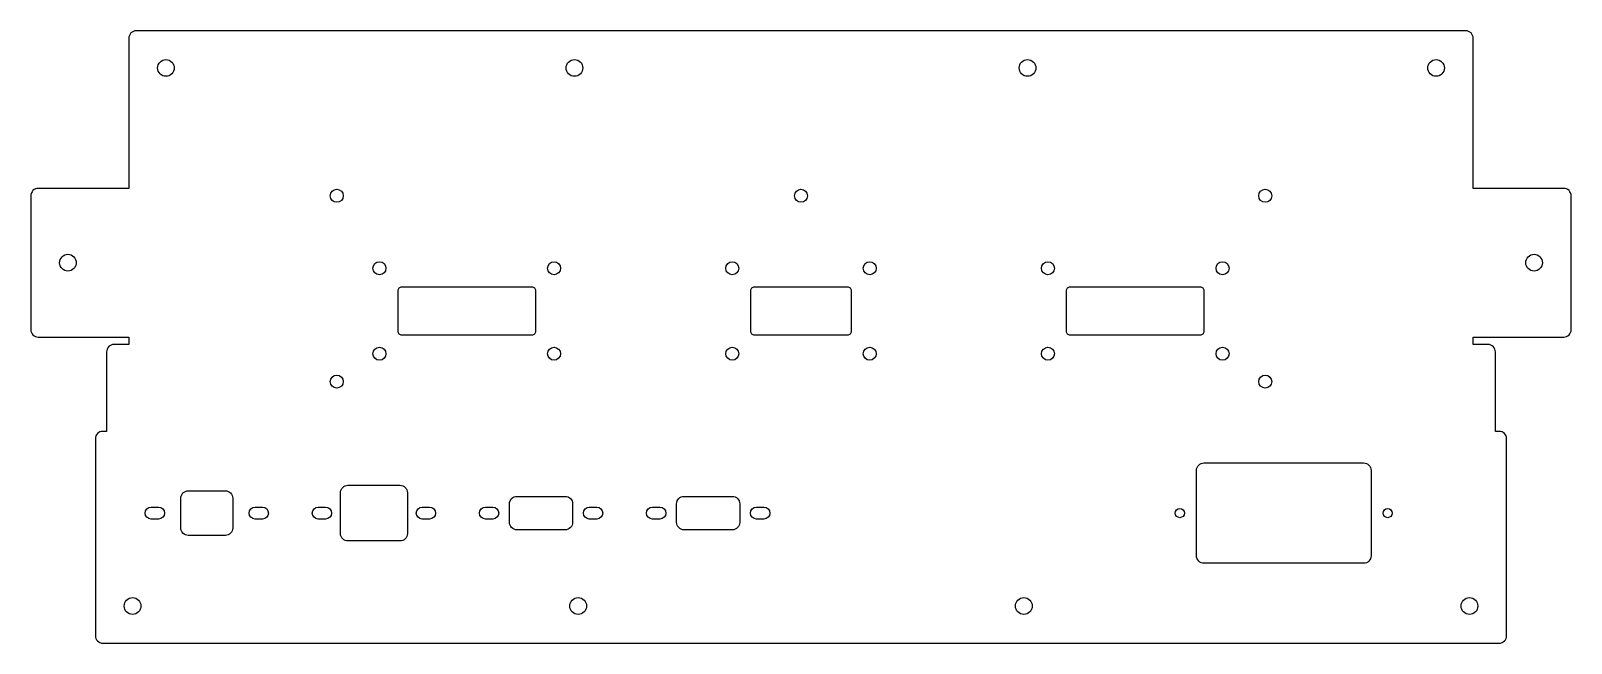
# Model space of a CAD drawing. Header units: millimetres. Extents: x -19 to 395, y 0 to 165.
import ezdxf

# ---------------------------------------------------------------- set-up
doc = ezdxf.new("R2010")
doc.units = ezdxf.units.MM

msp = doc.modelspace()

# ---------------------------------------------------------------- linework, layer by layer
for points in [[(-2, 2, 0.414214), (0, 0), (376, 0, 0.414214), (378, 2), (378, 55, 0.414214), (376, 57), (375, 57), (375, 78.39, 0.414214), (373, 80.39), (369, 80.39), (369, 82.39), (393.39, 82.39, 0.414214), (395.39, 84.39), (395.39, 120.39, 0.414214), (393.39, 122.39), (369, 122.39), (369, 162.79, 0.414214), (367, 164.79), (9, 164.79, 0.414214), (7, 162.79), (7, 122.39), (-17.39, 122.39, 0.414214), (-19.39, 120.39), (-19.39, 84.39, 0.414214), (-17.39, 82.39), (7, 82.39), (7, 80.39), (3, 80.39, 0.414214), (1, 78.39), (1, 57), (0, 57, 0.414214), (-2, 55)], [(115.5, 82.89), (80.5, 82.89, -0.414214), (79.5, 83.89), (79.5, 94.89, -0.414214), (80.5, 95.89), (115.5, 95.89, -0.414214), (116.5, 94.89), (116.5, 83.89, -0.414214)], [(201.5, 94.89), (201.5, 83.89, -0.414214), (200.5, 82.89), (175.5, 82.89, -0.414214), (174.5, 83.89), (174.5, 94.89, -0.414214), (175.5, 95.89), (200.5, 95.89, -0.414214)], [(259.5, 83.89), (259.5, 94.89, -0.414214), (260.5, 95.89), (295.5, 95.89, -0.414214), (296.5, 94.89), (296.5, 83.89, -0.414214), (295.5, 82.89), (260.5, 82.89, -0.414214)], [(339.5, 21.5), (296.5, 21.5, -0.414214), (294.5, 23.5), (294.5, 46.5, -0.414214), (296.5, 48.5), (339.5, 48.5, -0.414214), (341.5, 46.5), (341.5, 23.5, -0.414214)], [(82, 40.5), (82, 29.5, -0.414214), (80, 27.5), (66, 27.5, -0.414214), (64, 29.5), (64, 40.5, -0.414214), (66, 42.5), (80, 42.5, -0.414214)], [(33, 29), (23, 29, -0.414214), (21, 31), (21, 39, -0.414214), (23, 41), (33, 41, -0.414214), (35, 39), (35, 31, -0.414214)], [(109.5, 32.5), (109.5, 37.5, -0.414214), (111.5, 39.5), (124.5, 39.5, -0.414214), (126.5, 37.5), (126.5, 32.5, -0.414214), (124.5, 30.5), (111.5, 30.5, -0.414214)], [(171.5, 37.5), (171.5, 32.5, -0.414214), (169.5, 30.5), (156.5, 30.5, -0.414214), (154.5, 32.5), (154.5, 37.5, -0.414214), (156.5, 39.5), (169.5, 39.5, -0.414214)], [(15, 36.6, -1), (15, 33.4), (13, 33.4, -1), (13, 36.6)], [(41, 36.6), (43, 36.6, -1), (43, 33.4), (41, 33.4, -1)], [(60, 36.6, -1), (60, 33.4), (58, 33.4, -1), (58, 36.6)], [(88, 33.4), (86, 33.4, -1), (86, 36.6), (88, 36.6, -1)], [(105, 36.6, -1), (105, 33.4), (103, 33.4, -1), (103, 36.6)], [(131, 36.6), (133, 36.6, -1), (133, 33.4), (131, 33.4, -1)], [(150, 36.6, -1), (150, 33.4), (148, 33.4, -1), (148, 36.6)], [(176, 36.6), (178, 36.6, -1), (178, 33.4), (176, 33.4, -1)]]:
    msp.add_lwpolyline(points, format="xyb", close=True)
for centre, radius in [((17, 154.79), 2.25), ((127, 154.79), 2.25), ((249, 154.79), 2.25), ((359, 154.79), 2.25), ((63, 120.39), 1.75), ((188, 120.39), 1.75), ((313, 120.39), 1.75), ((-9.39, 102.39), 2.25), ((385.39, 102.39), 2.25), ((74.5, 100.89), 1.75), ((121.5, 100.89), 1.75), ((169.5, 100.89), 1.75), ((206.5, 100.89), 1.75), ((254.5, 100.89), 1.75), ((301.5, 100.89), 1.75), ((74.5, 77.89), 1.75), ((121.5, 77.89), 1.75), ((169.5, 77.89), 1.75), ((206.5, 77.89), 1.75), ((254.5, 77.89), 1.75), ((301.5, 77.89), 1.75), ((63, 70.39), 1.75), ((313, 70.39), 1.75), ((290, 35), 1.23), ((346, 35), 1.23), ((8, 10), 2.25), ((128, 10), 2.25), ((248, 10), 2.25), ((368, 10), 2.25)]:
    msp.add_circle(centre, radius)

doc.saveas('drawing.dxf')
